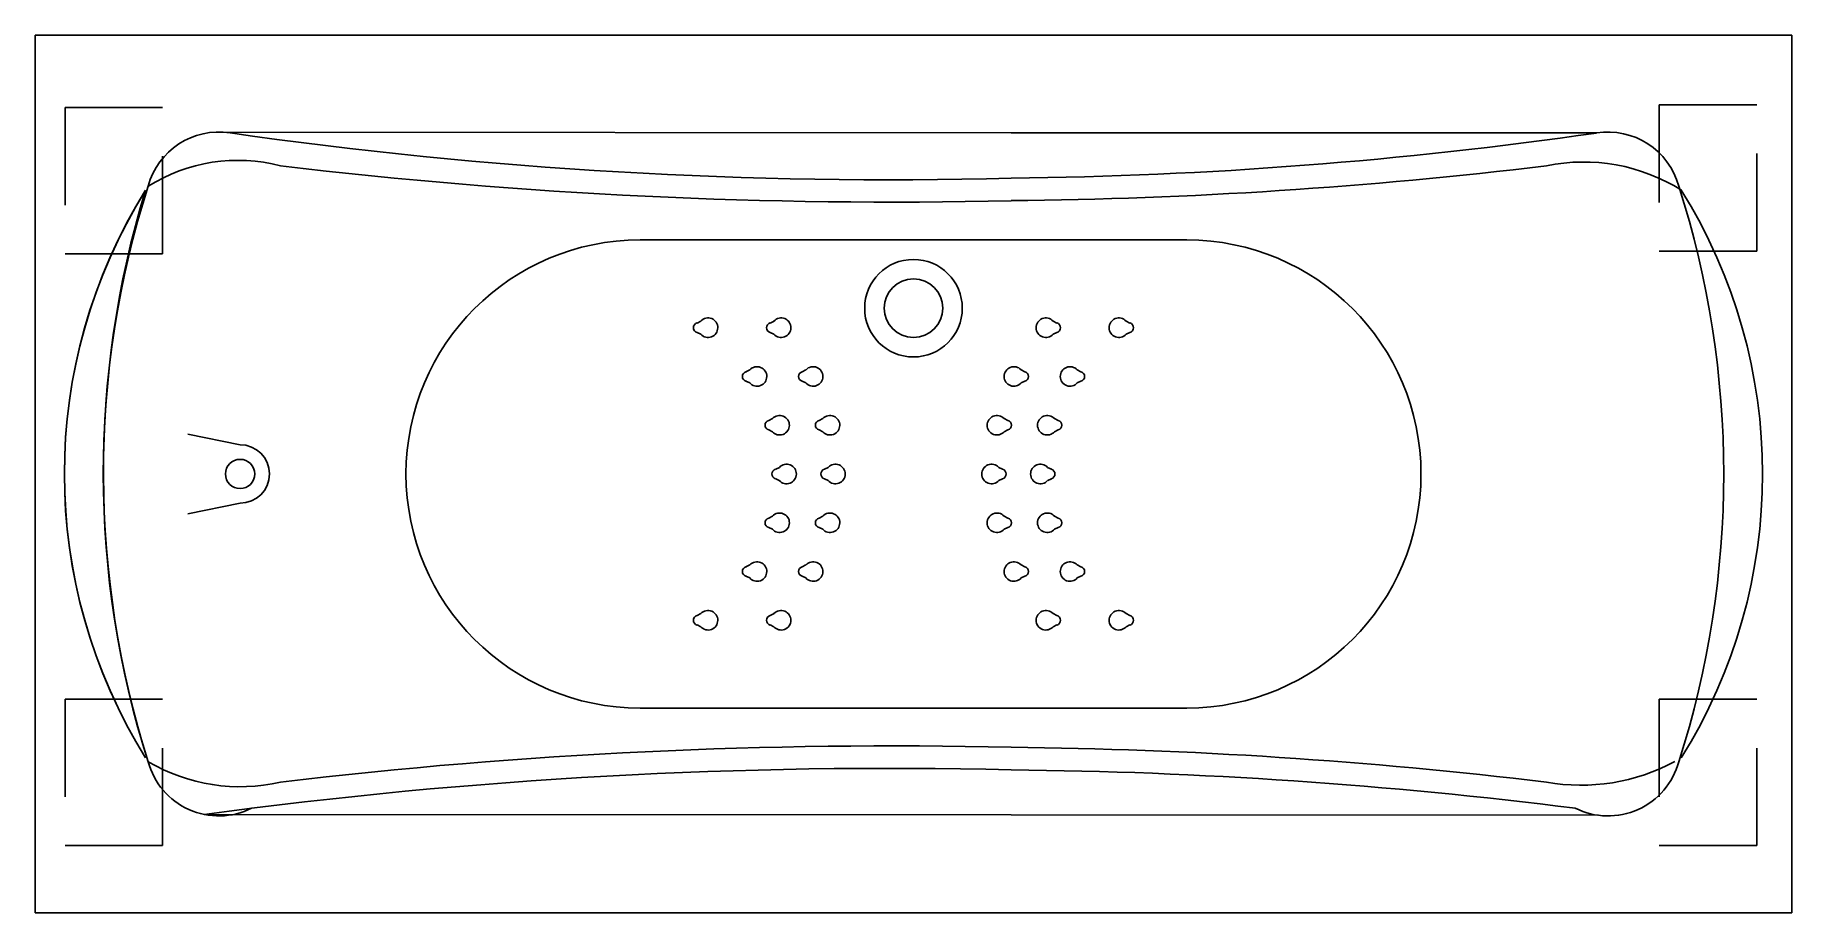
# Model space of a CAD drawing. Header units: millimetres. Extents: x 669.03 to 670.83, y 770.61 to 771.51.
import ezdxf

# ---------------------------------------------------------------- set-up
doc = ezdxf.new("R2010")
doc.units = ezdxf.units.MM
doc.linetypes.add('HIDDEN2', pattern=[0.1875, 0.125, -0.0625])
doc.layers.add('Acqualife', color=3, linetype='Continuous')

msp = doc.modelspace()

# ---------------------------------------------------------------- linework, layer by layer
at = {"layer": 'Acqualife'}
for p, q in [((669.0333, 770.6114), (669.0333, 771.5114)), ((669.0333, 771.5114), (669.8333, 771.5114)), ((669.0333, 771.5114), (670.8333, 771.5114)), ((670.8333, 771.5114), (670.8333, 770.6114)), ((670.8333, 771.4764), (670.8333, 770.6464)), ((670.8333, 770.6114), (669.0333, 770.6114))]:
    msp.add_line(p, q, dxfattribs=at)
at = {"layer": 'Acqualife', "color": 1, "linetype": 'HIDDEN2', "ltscale": 0.25}
for p, q in [((669.064, 771.4372), (669.064, 771.2872)), ((669.164, 771.4372), (669.064, 771.4372)), ((669.164, 771.2872), (669.164, 771.4372)), ((670.7975, 771.4399), (670.6975, 771.4399)), ((670.6975, 771.4399), (670.6975, 771.2899)), ((670.7975, 771.2899), (670.7975, 771.4399)), ((669.064, 771.2872), (669.164, 771.2872)), ((670.6975, 771.2899), (670.7975, 771.2899)), ((669.064, 770.8304), (669.064, 770.6804)), ((669.164, 770.8304), (669.064, 770.8304)), ((669.164, 770.6804), (669.164, 770.8304)), ((670.7975, 770.8304), (670.6975, 770.8304)), ((670.6975, 770.8304), (670.6975, 770.6804)), ((670.7975, 770.6804), (670.7975, 770.8304)), ((669.064, 770.6804), (669.164, 770.6804)), ((670.6975, 770.6804), (670.7975, 770.6804))]:
    msp.add_line(p, q, dxfattribs=at)
at = {"layer": 'Acqualife', "color": 2}
for p, q in [((669.2216, 771.412), (670.0333, 771.4112)), ((670.0333, 771.4112), (670.6331, 771.4111)), ((670.0333, 771.4112), (670.6331, 771.4111)), ((669.2433, 771.0914), (669.1899, 771.1021)), ((669.2433, 771.0314), (669.1899, 771.0207)), ((669.2066, 770.7123), (670.0333, 770.7119)), ((670.0333, 770.7119), (670.6338, 770.7116))]:
    msp.add_line(p, q, dxfattribs=at)
at = {"layer": 'Acqualife', "color": 1}
for p, q in [((669.6533, 771.3014), (670.0333, 771.3014)), ((670.0333, 771.3014), (670.2133, 771.3014)), ((669.7116, 771.2162), (669.7155, 771.2182)), ((669.7864, 771.2162), (669.7904, 771.2182)), ((670.0802, 771.2162), (670.0763, 771.2182)), ((670.1551, 771.2162), (670.1511, 771.2182)), ((669.7116, 771.2066), (669.7153, 771.2048)), ((669.7864, 771.2066), (669.7902, 771.2048)), ((670.0802, 771.2066), (670.0765, 771.2048)), ((670.1551, 771.2066), (670.1513, 771.2048)), ((669.7617, 771.1662), (669.7657, 771.1682)), ((669.7617, 771.1566), (669.7655, 771.1548)), ((669.8192, 771.1662), (669.8231, 771.1682)), ((669.8192, 771.1566), (669.823, 771.1548)), ((670.0475, 771.1662), (670.0435, 771.1682)), ((670.0475, 771.1566), (670.0437, 771.1548)), ((670.1049, 771.1662), (670.101, 771.1682)), ((670.1049, 771.1566), (670.1011, 771.1548)), ((669.785, 771.1162), (669.7889, 771.1182)), ((669.785, 771.1066), (669.7888, 771.1048)), ((669.8366, 771.1162), (669.8405, 771.1182)), ((669.8366, 771.1066), (669.8403, 771.1048)), ((670.0301, 771.1162), (670.0261, 771.1182)), ((670.0301, 771.1066), (670.0263, 771.1048)), ((670.0817, 771.1162), (670.0777, 771.1182)), ((670.0817, 771.1066), (670.0779, 771.1048)), ((669.7921, 771.0662), (669.796, 771.0682)), ((669.8421, 771.0662), (669.846, 771.0682)), ((670.0246, 771.0662), (670.0206, 771.0682)), ((670.0746, 771.0662), (670.0706, 771.0682)), ((669.7921, 771.0566), (669.7958, 771.0548)), ((669.8421, 771.0566), (669.8458, 771.0548)), ((670.0246, 771.0566), (670.0208, 771.0548)), ((670.0746, 771.0566), (670.0708, 771.0548)), ((669.785, 771.0162), (669.7889, 771.0182)), ((669.8366, 771.0162), (669.8405, 771.0182)), ((670.0301, 771.0162), (670.0261, 771.0182)), ((670.0817, 771.0162), (670.0777, 771.0182)), ((669.785, 771.0066), (669.7888, 771.0048)), ((669.8366, 771.0066), (669.8403, 771.0048)), ((670.0301, 771.0066), (670.0263, 771.0048)), ((670.0817, 771.0066), (670.0779, 771.0048)), ((669.7617, 770.9662), (669.7657, 770.9682)), ((669.8192, 770.9662), (669.8231, 770.9682)), ((670.0475, 770.9662), (670.0435, 770.9682)), ((670.1049, 770.9662), (670.101, 770.9682)), ((669.7617, 770.9566), (669.7655, 770.9548)), ((669.8192, 770.9566), (669.823, 770.9548)), ((670.0475, 770.9566), (670.0437, 770.9548)), ((670.1049, 770.9566), (670.1011, 770.9548)), ((669.7116, 770.9162), (669.7155, 770.9182)), ((669.7116, 770.9066), (669.7153, 770.9048)), ((669.7864, 770.9162), (669.7904, 770.9182)), ((669.7864, 770.9066), (669.7902, 770.9048)), ((670.0802, 770.9162), (670.0763, 770.9182)), ((670.0802, 770.9066), (670.0765, 770.9048)), ((670.1551, 770.9162), (670.1511, 770.9182)), ((670.1551, 770.9066), (670.1513, 770.9048)), ((669.6533, 770.8214), (670.0333, 770.8214)), ((670.0333, 770.8214), (670.2133, 770.8214))]:
    msp.add_line(p, q, dxfattribs=at)
for radius in [0.05, 0.03]:
    msp.add_circle((669.9333, 771.2314), radius, dxfattribs=at)
at = {"layer": 'Acqualife', "color": 2}
msp.add_circle((669.2433, 771.0614), 0.015, dxfattribs=at)
for centre, radius, start, end in [((669.2216, 771.337), 0.075, 81.2457, 164.9536), ((669.9095, 776.154), 4.7909, 261.8597, 271.4807), ((669.9833, 775.9179), 4.5535, 270.6292, 278.2044), ((670.645, 771.337), 0.075, 15.0464, 99.1346), ((669.241, 771.211), 0.172, 75.2335, 122.2579), ((669.9108, 776.6379), 5.2977, 263.2139, 271.325), ((669.9833, 776.3414), 5, 270.573, 276.8748), ((670.6201, 771.1941), 0.1872, 57.7175, 101.7898), ((670.074, 771.0614), 0.9708, 162.3046, 197.6954), ((669.7942, 771.0614), 0.9693, 342.276, 17.724), ((669.6133, 771.0614), 0.55, 148.0606, 211.9394), ((669.6133, 771.0614), 0.55, 148.1095, 211.9394), ((670.0905, 771.0637), 0.9872, 163.023, 197.5327), ((670.2533, 771.0614), 0.55, 328.0606, 31.9394), ((669.2433, 771.0614), 0.03, 270, 90), ((669.9108, 765.4849), 5.2977, 88.675, 96.7861), ((669.9833, 765.7814), 5, 83.1252, 89.427), ((669.2216, 770.7858), 0.075, 195.0464, 296.575), ((669.2432, 770.9263), 0.1855, 239.546, 282.9626), ((670.6176, 770.9425), 0.2002, 259.7106, 298.5778), ((670.645, 770.7858), 0.075, 243.425, 344.9536), ((669.909, 765.5133), 5.2463, 88.6419, 97.6945), ((669.9833, 765.7583), 5, 82.7827, 89.427)]:
    msp.add_arc(centre, radius, start, end, dxfattribs=at)
at = {"layer": 'Acqualife', "color": 1}
for centre, radius, start, end in [((669.6533, 771.0614), 0.24, 90, 270), ((670.2133, 771.0614), 0.24, 270, 90), ((669.7128, 771.2114), 0.005, 104.4775, 255.5225), ((669.7228, 771.2114), 0.01, 221.5626, 136.9841), ((669.7877, 771.2114), 0.005, 104.4775, 255.5225), ((669.7977, 771.2114), 0.01, 221.5626, 136.9841), ((670.069, 771.2114), 0.01, 43.0159, 318.4374), ((670.079, 771.2114), 0.005, 284.4775, 75.5225), ((670.1438, 771.2114), 0.01, 43.0159, 318.4374), ((670.1538, 771.2114), 0.005, 284.4775, 75.5225), ((669.763, 771.1614), 0.005, 104.4775, 255.5225), ((669.773, 771.1614), 0.01, 221.5626, 136.9841), ((669.8205, 771.1614), 0.005, 104.4775, 255.5225), ((669.8305, 771.1614), 0.01, 221.5626, 136.9841), ((670.0362, 771.1614), 0.01, 43.0159, 318.4374), ((670.0462, 771.1614), 0.005, 284.4775, 75.5225), ((670.0937, 771.1614), 0.01, 43.0159, 318.4374), ((670.1037, 771.1614), 0.005, 284.4775, 75.5225), ((669.7962, 771.1114), 0.01, 221.5626, 136.9841), ((669.8478, 771.1114), 0.01, 221.5626, 136.9841), ((670.0188, 771.1114), 0.01, 43.0159, 318.4374), ((670.0704, 771.1114), 0.01, 43.0159, 318.4374), ((669.7862, 771.1114), 0.005, 104.4775, 255.5225), ((669.8378, 771.1114), 0.005, 104.4775, 255.5225), ((670.0288, 771.1114), 0.005, 284.4775, 75.5225), ((670.0804, 771.1114), 0.005, 284.4775, 75.5225), ((669.7933, 771.0614), 0.005, 104.4775, 255.5225), ((669.8033, 771.0614), 0.01, 221.5626, 136.9841), ((669.8433, 771.0614), 0.005, 104.4775, 255.5225), ((669.8533, 771.0614), 0.01, 221.5626, 136.9841), ((670.0133, 771.0614), 0.01, 43.0159, 318.4374), ((670.0233, 771.0614), 0.005, 284.4775, 75.5225), ((670.0633, 771.0614), 0.01, 43.0159, 318.4374), ((670.0733, 771.0614), 0.005, 284.4775, 75.5225), ((669.7862, 771.0114), 0.005, 104.4775, 255.5225), ((669.7962, 771.0114), 0.01, 221.5626, 136.9841), ((669.8378, 771.0114), 0.005, 104.4775, 255.5225), ((669.8478, 771.0114), 0.01, 221.5626, 136.9841), ((670.0188, 771.0114), 0.01, 43.0159, 318.4374), ((670.0288, 771.0114), 0.005, 284.4775, 75.5225), ((670.0704, 771.0114), 0.01, 43.0159, 318.4374), ((670.0804, 771.0114), 0.005, 284.4775, 75.5225), ((669.763, 770.9614), 0.005, 104.4775, 255.5225), ((669.773, 770.9614), 0.01, 221.5626, 136.9841), ((669.8205, 770.9614), 0.005, 104.4775, 255.5225), ((669.8305, 770.9614), 0.01, 221.5626, 136.9841), ((670.0362, 770.9614), 0.01, 43.0159, 318.4374), ((670.0462, 770.9614), 0.005, 284.4775, 75.5225), ((670.0937, 770.9614), 0.01, 43.0159, 318.4374), ((670.1037, 770.9614), 0.005, 284.4775, 75.5225), ((669.7128, 770.9114), 0.005, 104.4775, 255.5225), ((669.7228, 770.9114), 0.01, 221.5626, 136.9841), ((669.7877, 770.9114), 0.005, 104.4775, 255.5225), ((669.7977, 770.9114), 0.01, 221.5626, 136.9841), ((670.069, 770.9114), 0.01, 43.0159, 318.4374), ((670.079, 770.9114), 0.005, 284.4775, 75.5225), ((670.1438, 770.9114), 0.01, 43.0159, 318.4374), ((670.1538, 770.9114), 0.005, 284.4775, 75.5225)]:
    msp.add_arc(centre, radius, start, end, dxfattribs=at)

doc.saveas('drawing.dxf')
